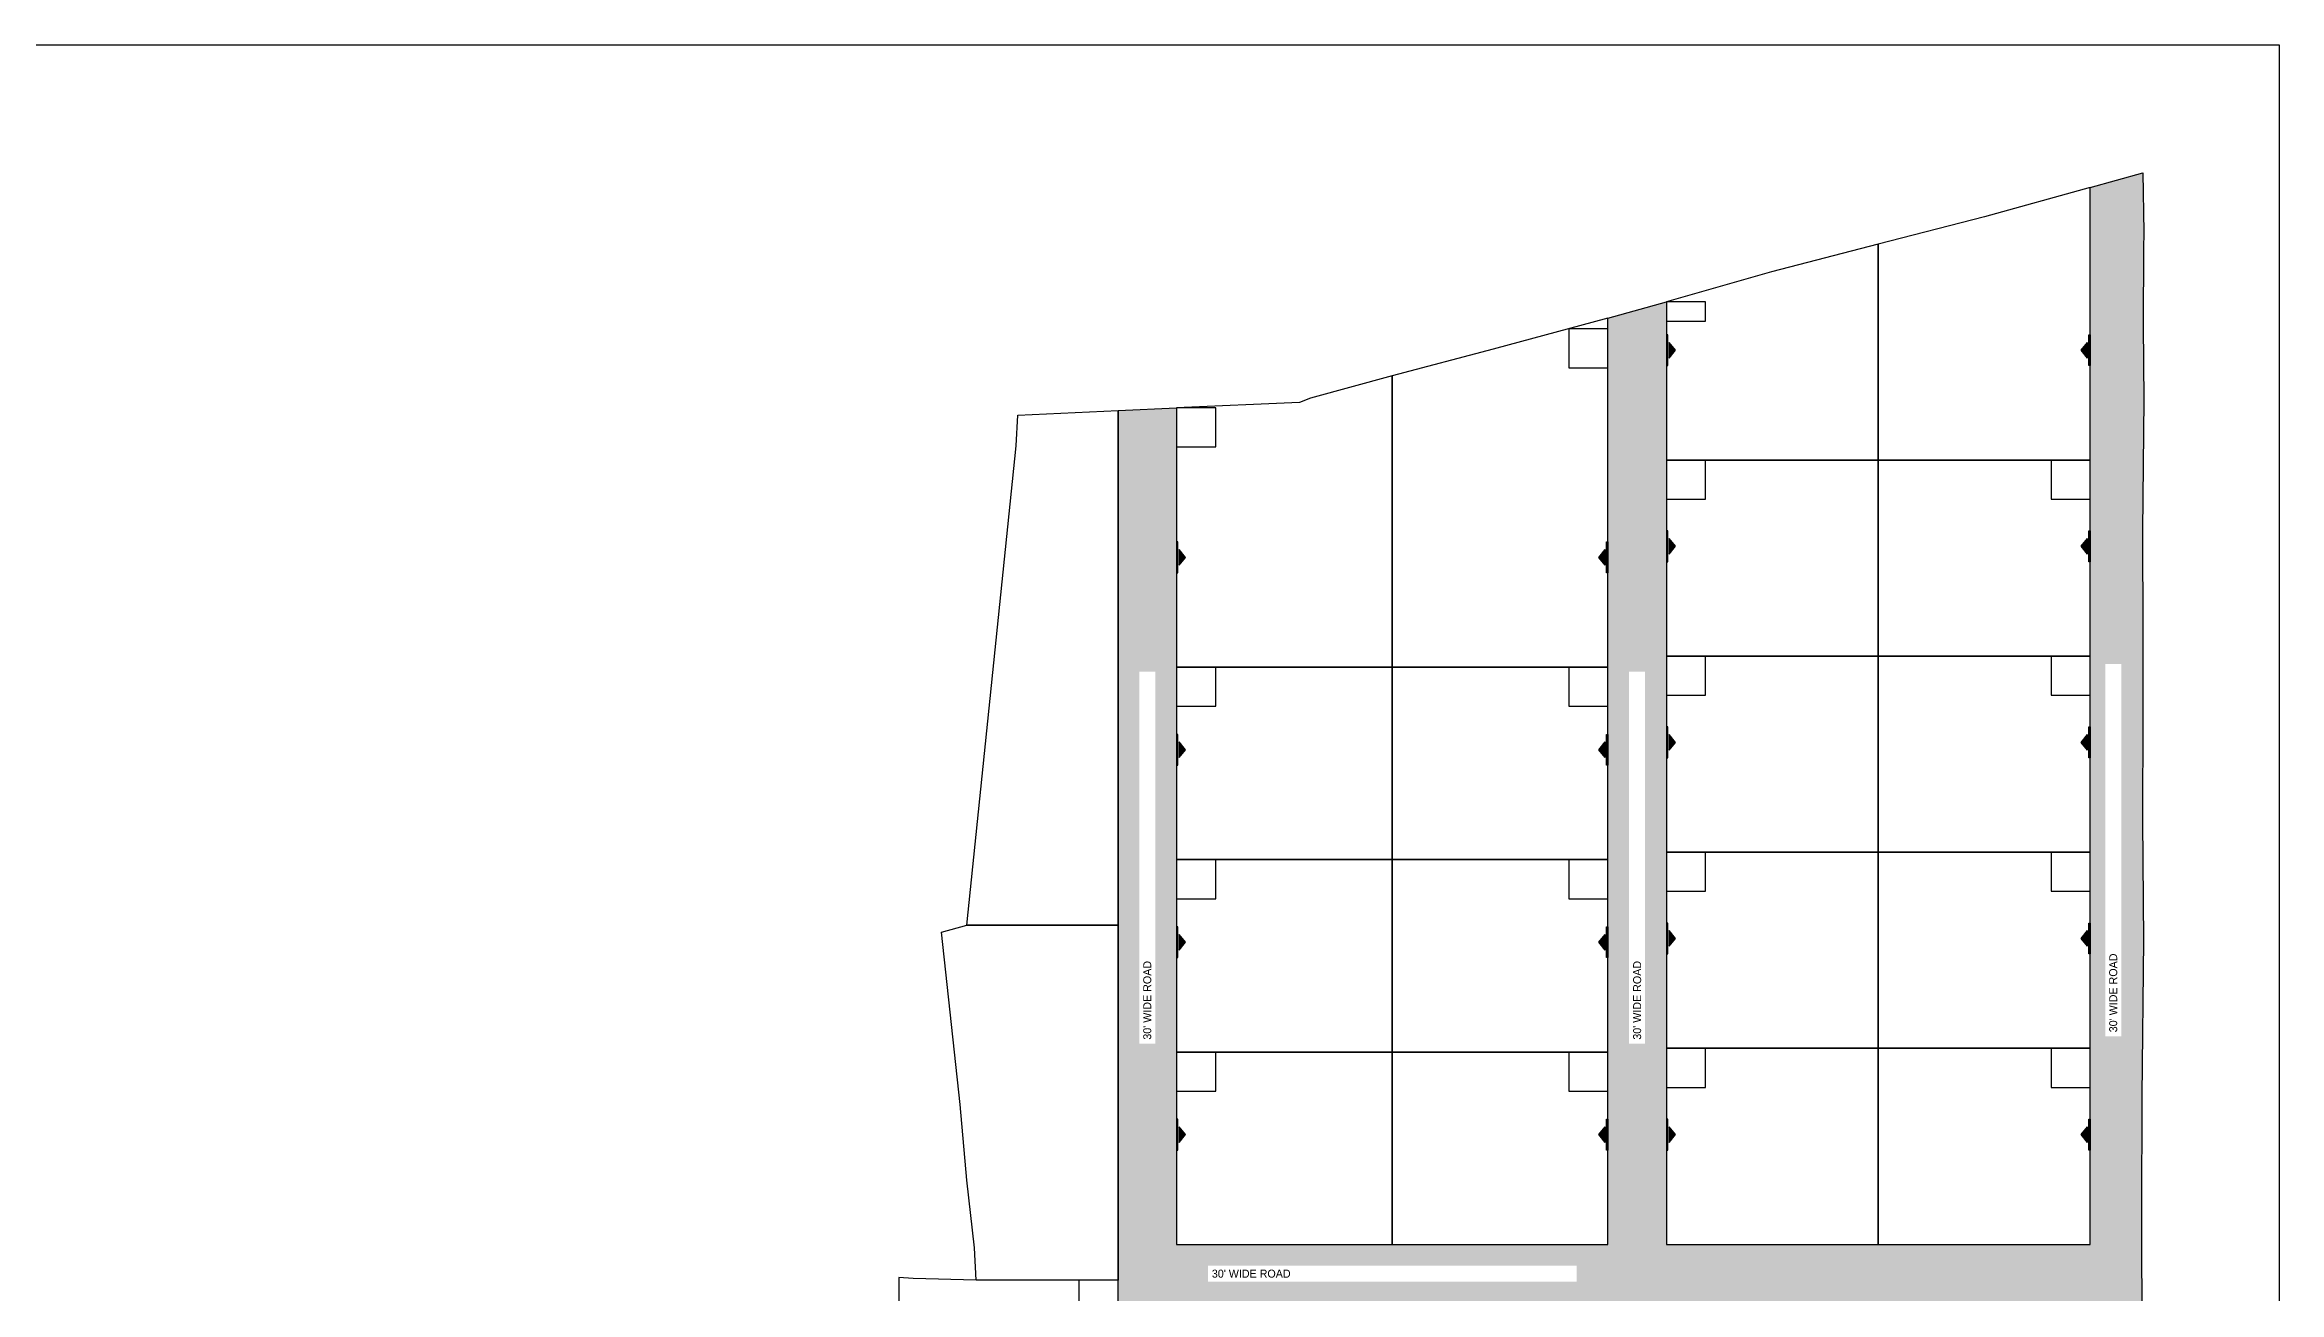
# Model space of a CAD drawing. Header units: millimetres. Extents: x -176651 to 388869, y -43089 to 486614.
# Drawn here: x 39852 to 388869, y 291732 to 486614 of the extents above; entities that cross this region are included whole.
import ezdxf

# ---------------------------------------------------------------- set-up
doc = ezdxf.new("R2010")
doc.units = ezdxf.units.MM
doc.header["$LTSCALE"] = 150
for name, color, linetype in [("Plot's Boundary$0$ad-Entrance(1625)", 2, 'Continuous'), ("Plot's Boundary$0$ad-Parking", 2, 'Continuous'), ("Plot's Boundary$0$ad-Road", 8, 'Continuous'), ("Plot's Boundary$0$ad-Road Hatch", 8, 'Continuous'), ("Plot's Boundary$0$ad-Text", 7, 'Continuous')]:
    doc.layers.add(name, color=color, linetype=linetype)
doc.layers.add("Plot's Boundary$0$ad-Plot Boundary", color=6, linetype='Continuous', true_color=0xff00ff)
doc.styles.add("Plot's Boundary$0$MtX_Century_Gothic", font='GOTHIC.TTF')

# ---------------------------------------------------------------- blocks, each defined once
blk = doc.blocks.new("Plot's Boundary$0$A$C4fb60e89")
at = {"layer": "Plot's Boundary$0$ad-Road Hatch", "ltscale": 5, "transparency": 33554687}
h = blk.add_hatch(dxfattribs=at)
h.set_pattern_fill('AR-HBONE', color=256, scale=15)
h.set_pattern_definition([(45, (-193247.7, -428758.8), (0, 2155.2615), [4572, -1524]), (135, (-192170.1, -427681.1), (2e-13, 2155.2615), [4572, -1524])])
h.paths.add_polyline_path([(175594, -250241), (169178, -249341), (167473, -249057), (167473, -138694), (101313, -138694), (101313, -199954), (101308, -237995), (101040, -268291), (101008, -280968), (101066, -293684), (101243, -311127), (100910, -319344), (100949, -333937), (100669, -366960), (100727, -390983), (100669, -404586), (100538, -420418), (100467, -428759), (92426, -427265), (92163, -427209), (92163, -321454), (24803, -321454), (24803, -412961), (15653, -411029), (15654, -321452), (-19535, -321452), (-34427, -319477), (-65207, -315395), (-171770, -301268), (-185854, -298333), (-193248, -296832), (-193244, -292908), (-191914, -285219), (-191839, -284679), (-183397, -286393), (-169723, -289243), (-53141, -304698), (-18730, -309262), (15653, -309262), (15653, 703), (24803, 1115), (24803, -129544), (92163, -129544), (92163, 15133), (101313, 17713), (101313, -129544), (167473, -129544), (167473, 35552), (175738, 37855), (175849, 28595), (175836, 25947), (175777, 14040), (175855, 2316), (175660, -18036), (175731, -34039), (175718, -46839), (175673, -63402), (175816, -82072), (175542, -106356), (175490, -124641), (175575, -145019), (175731, -168892), (175797, -181269), (175797, -192667), (175744, -208200), (175829, -223277), (175888, -234871)])
h.paths.add_polyline_path([(24803, -309264), (92163, -309264), (92163, -138694), (24803, -138694)], flags=16)
at = {"layer": "Plot's Boundary$0$ad-Road", "ltscale": 5}
blk.add_lwpolyline([(15653, -309262), (15653, 703), (24803, 1115), (24803, -129544), (92163, -129544), (92163, 15133), (101313, 17713), (101313, -129544), (167473, -129544), (167473, 35552), (175738, 37855), (175849, 28595), (175836, 25947), (175777, 14040), (175855, 2316), (175660, -18036), (175731, -34039), (175718, -46839), (175673, -63402), (175816, -82072), (175542, -106356), (175490, -124641), (175575, -145019)], dxfattribs=at)
at = {"layer": "Plot's Boundary$0$ad-Text", "linetype": 'Continuous', "char_height": 1250, "width": 56881.51, "attachment_point": 5, "rotation": 90, "style": "Plot's Boundary$0$MtX_Century_Gothic", "bg_fill": 3, "box_fill_scale": 1.5, "bg_fill_color": 257, "bg_fill_transparency": 0}
for insert in [(20228, -69124), (96738, -69124), (171095, -67965)]:
    blk.add_mtext("\\pxqd;30' WIDE ROAD", dxfattribs=dict(at, insert=insert))
at = {"layer": "Plot's Boundary$0$ad-Text", "linetype": 'Continuous', "insert": (58483, -134119), "char_height": 1250, "width": 56347.04, "attachment_point": 5, "style": "Plot's Boundary$0$MtX_Century_Gothic", "bg_fill": 3, "box_fill_scale": 1.5, "bg_fill_color": 257, "bg_fill_transparency": 0}
blk.add_mtext("\\pxqd;30' WIDE ROAD", dxfattribs=at)
blk = doc.blocks.new("Plot's Boundary$0$zw$E7CA")
at = {"layer": "Plot's Boundary$0$ad-Plot Boundary"}
blk.add_lwpolyline([(0, 0), (33680, 0), (33680, 30050), (0, 30050)], close=True, dxfattribs=at)
blk = doc.blocks.new("Plot's Boundary$0$A$Cde044142")
at = {"layer": "Plot's Boundary$0$ad-Plot Boundary"}
blk.add_lwpolyline([(0, 0), (33080, 0), (33080, 30630), (0, 30630)], close=True, dxfattribs=at)
blk = doc.blocks.new("Plot's Boundary$0$zw$A88E")
at = {"layer": "Plot's Boundary$0$ad-Plot Boundary"}
for points in [[(-41344, -44879), (-8264, -44879), (-8264, -2303), (-24763, -6893), (-41344, -11156)], [(-74424, -44879), (-41344, -44879), (-41344, -11156), (-58017, -15481), (-74424, -20142)], [(-117254, -77249), (-83574, -77249), (-83574, -22722), (-101518, -27538), (-117254, -31739)], [(-150934, -77249), (-117254, -77249), (-117254, -31739), (-130021, -35213), (-131749, -35878), (-150934, -36740)], [(-175738, -37855), (-160084, -37152), (-160084, -117526), (-183704, -117526), (-176003, -42663)], [(-160084, -117526), (-160084, -172968), (-182261, -172968), (-182497, -167947), (-183679, -157369), (-184730, -145524), (-187633, -118612), (-183704, -117526)]]:
    blk.add_lwpolyline(points, close=True, dxfattribs=at)
at = {"layer": "Plot's Boundary$0$ad-Plot Boundary", "ltscale": 5}
blk.add_lwpolyline([(-194368, -206599), (-160084, -206599), (-160084, -172968), (-182261, -172968), (-192062, -172721), (-194342, -172551)], close=True, dxfattribs=at)
for name, p in [("Plot's Boundary$0$A$Cde044142", (-74424, -75509)), ("Plot's Boundary$0$A$Cde044142", (-41344, -75509)), ("Plot's Boundary$0$A$Cde044142", (-74424, -106139)), ("Plot's Boundary$0$A$Cde044142", (-41344, -106139)), ("Plot's Boundary$0$zw$E7CA", (-150934, -107299)), ("Plot's Boundary$0$zw$E7CA", (-117254, -107299)), ("Plot's Boundary$0$zw$E7CA", (-150934, -137349)), ("Plot's Boundary$0$zw$E7CA", (-117254, -137349)), ("Plot's Boundary$0$A$Cde044142", (-74424, -136769)), ("Plot's Boundary$0$A$Cde044142", (-41344, -136769)), ("Plot's Boundary$0$zw$E7CA", (-150934, -167399)), ("Plot's Boundary$0$zw$E7CA", (-117254, -167399)), ("Plot's Boundary$0$A$Cde044142", (-74424, -167399)), ("Plot's Boundary$0$A$Cde044142", (-41344, -167399))]:
    blk.add_blockref(name, p, dxfattribs=at)
blk = doc.blocks.new("Plot's Boundary$0$zw$944D")
at = {"layer": "Plot's Boundary$0$ad-Parking", "ltscale": 5}
blk.add_lwpolyline([(0, 0), (6100, 0), (6100, 6100), (0, 6100)], close=True, dxfattribs=at)
blk = doc.blocks.new("Plot's Boundary$0$zw$2786")
at = {"layer": "Plot's Boundary$0$ad-Parking", "ltscale": 5}
blk.add_lwpolyline([(113209, 95420), (119309, 95420), (119309, 98470), (113209, 98470)], close=True, dxfattribs=at)
for p in [(97959, 88153), (36699, 75772), (113209, 67633), (173269, 67633), (113209, 37003), (173269, 37003), (36699, 35263), (97959, 35263), (36699, 5213), (97959, 5213), (113209, 6373), (173269, 6373), (36699, -24837), (97959, -24837), (113209, -24257), (173269, -24257), (21449, -60456), (36699, -64037), (97959, -64037), (113209, -64037), (173269, -64037), (21449, -94087), (36699, -94087), (97959, -94087), (113209, -94667), (173269, -94667), (21449, -124137), (36699, -124137), (113209, -125297), (173269, -125297), (21448, -154187), (36699, -154187), (97959, -154187), (97959, -194857), (21448, -201555), (36699, -201557), (21449, -246797), (36699, -246797), (97959, -246797), (21449, -276847), (36699, -276847), (97959, -276847), (21449, -306897), (36699, -306897), (97959, -306897)]:
    blk.add_blockref("Plot's Boundary$0$zw$944D", p, dxfattribs=at)
at = {"layer": "Plot's Boundary$0$ad-Parking", "ltscale": 5, "rotation": 352.3389705330779}
for p in [(-153946, -227439), (-122397, -231621), (-91200, -235757), (-60171, -239870), (-29405, -243950)]:
    blk.add_blockref("Plot's Boundary$0$zw$944D", p, dxfattribs=at)
blk = doc.blocks.new("Plot's Boundary$0$zw$68CA")
at = {"layer": "Plot's Boundary$0$ad-Entrance(1625)", "ltscale": 5}
h = blk.add_hatch(color=256, dxfattribs=at)
h.dxf.hatch_style = 1
h.paths.add_polyline_path([(-400, -1187.5), (-400, -3637.5), (-1400, -2412.5)])
for points in [[(-200, 0), (0, 0), (0, -4825), (-200, -4825)], [(-400, -1187.5), (-400, -3637.5), (-1400, -2412.5)]]:
    blk.add_lwpolyline(points, close=True, dxfattribs=at)
blk = doc.blocks.new("Plot's Boundary$0$zw$9E45")
at = {"layer": "Plot's Boundary$0$ad-Entrance(1625)", "ltscale": 5, "xscale": -1}
for p in [(101313, 12546), (24803, -19824), (101313, -18084), (101313, -48714), (24803, -49874), (24803, -79924), (101313, -79344), (24803, -109974), (101313, -109974), (24803, -149174), (101313, -149754), (24803, -179224), (101313, -180384), (24803, -209274), (101313, -218425), (24803, -256644), (24803, -289694), (24803, -331934), (24803, -361984), (24803, -393391)]:
    blk.add_blockref("Plot's Boundary$0$zw$68CA", p, dxfattribs=at)
at = {"layer": "Plot's Boundary$0$ad-Entrance(1625)", "ltscale": 5}
for p in [(167473, 12546), (92163, -19824), (167473, -18084), (167473, -48714), (92163, -49874), (92163, -79924), (167473, -79344), (92163, -109974), (167473, -109974), (15653, -149174), (92163, -149174), (167473, -149754), (15653, -179224), (92163, -179224), (167473, -180384), (15653, -209274), (92163, -209274), (167473, -224164), (92163, -246894), (15653, -256644), (15653, -289694), (92163, -289694), (15653, -331934), (92163, -331934), (15653, -361984), (92163, -361984), (15653, -387654), (92163, -400520)]:
    blk.add_blockref("Plot's Boundary$0$zw$68CA", p, dxfattribs=at)
for p, rotation in [((-177886, -299993), 78.19474085983224), ((-143324, -305039), 82.4486906149616), ((-111762, -309223), 82.4486906149616), ((-80578, -313357), 82.4486906149616), ((-49536, -317473), 82.4486906149616)]:
    blk.add_blockref("Plot's Boundary$0$zw$68CA", p, dxfattribs=dict(at, rotation=rotation))
blk = doc.blocks.new("Plot's Boundary")
at = {"layer": "Plot's Boundary$0$ad-Road", "ltscale": 5}
blk.add_blockref("Plot's Boundary$0$A$C4fb60e89", (191839, 428759), dxfattribs=at)
at = {"layer": "Plot's Boundary$0$ad-Entrance(1625)", "ltscale": 5}
blk.add_blockref("Plot's Boundary$0$zw$9E45", (191839, 428759), dxfattribs=at)
at = {"layer": "Plot's Boundary$0$ad-Parking", "ltscale": 5}
blk.add_blockref("Plot's Boundary$0$zw$2786", (179944, 348002), dxfattribs=at)
at = {"layer": "Plot's Boundary$0$ad-Plot Boundary", "ltscale": 5}
blk.add_blockref("Plot's Boundary$0$zw$A88E", (367577, 466614), dxfattribs=at)

msp = doc.modelspace()

# ---------------------------------------------------------------- linework, layer by layer
at = {"ltscale": 5}
msp.add_lwpolyline([(-176651, 486614), (388869, 486614), (388869, -18386), (-176651, -18386)], close=True, dxfattribs=at)

# ---------------------------------------------------------------- next in the draw order: block references
msp.add_blockref("Plot's Boundary", (0, 0))

doc.saveas('drawing.dxf')
